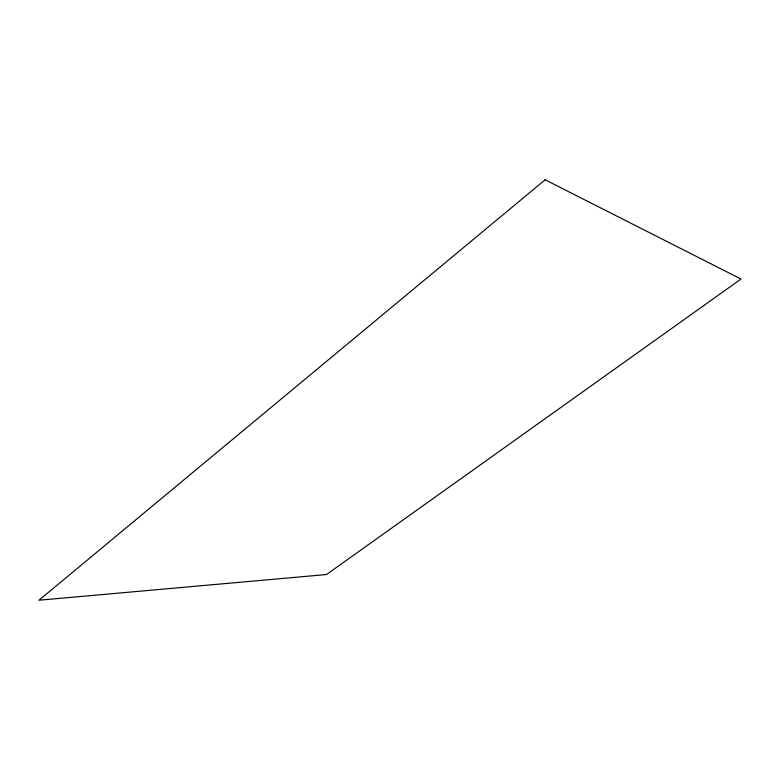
<?xml version="1.0" encoding="UTF-8"?>
<svg xmlns="http://www.w3.org/2000/svg" width="780" height="780" viewBox="0 0 780 780"><rect width="100%" height="100%" fill="white"/><g stroke="black" fill="none" stroke-linecap="round" stroke-linejoin="round"><path stroke-width="1.17" d="M545.142 179.78L39 600.22L326.518 574.529L741 279.035L545.142 179.78"/></g></svg>
